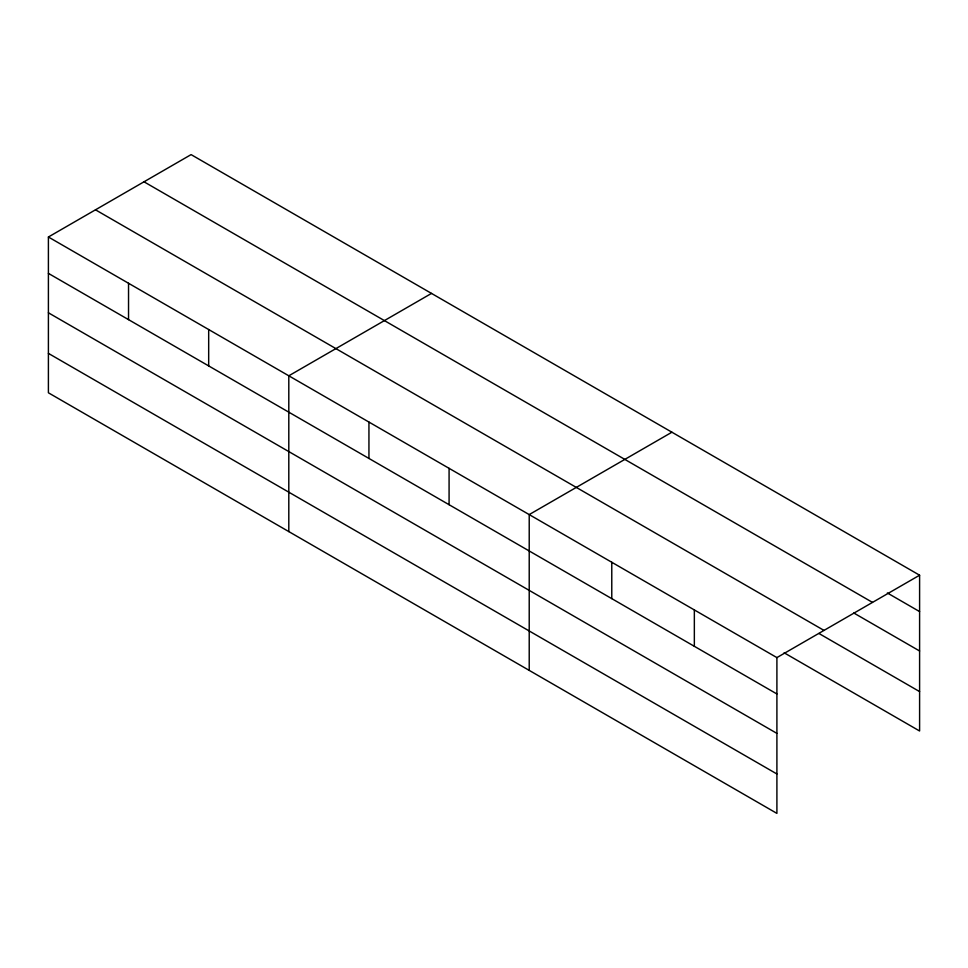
<?xml version="1.0" encoding="UTF-8"?>
<svg xmlns="http://www.w3.org/2000/svg" width="968" height="968" viewBox="0 0 968 968"><rect width="100%" height="100%" fill="white"/><g stroke="black" fill="none" stroke-linecap="round" stroke-linejoin="round"><path stroke-width="1.45" d="M776.905 733.381L776.905 657.599L48.4 237.003L48.4 392.79L776.905 813.386L776.905 733.381L48.4 312.785M784.14 652.795L919.6 730.997L919.6 575.21L191.095 154.614L48.4 237.003M431.498 293.413L288.803 375.802L288.803 531.589M671.913 432.212L529.218 514.589L529.218 670.376M776.905 657.599L919.6 575.21M887.354 592.973L919.6 611.594M144.002 181.802L872.507 602.399M853.812 613.01L919.6 650.992M95.493 209.814L823.998 630.41M818.976 633.495L919.6 691.6M48.4 273.375L776.905 693.971M48.4 353.38L776.905 773.976M694.346 609.925L694.346 646.309M611.776 562.263L611.776 598.635M449.079 468.33L449.079 504.703M368.941 422.06L368.941 458.445M208.677 329.531L208.677 365.904M128.538 283.261L128.538 319.646"/></g></svg>
